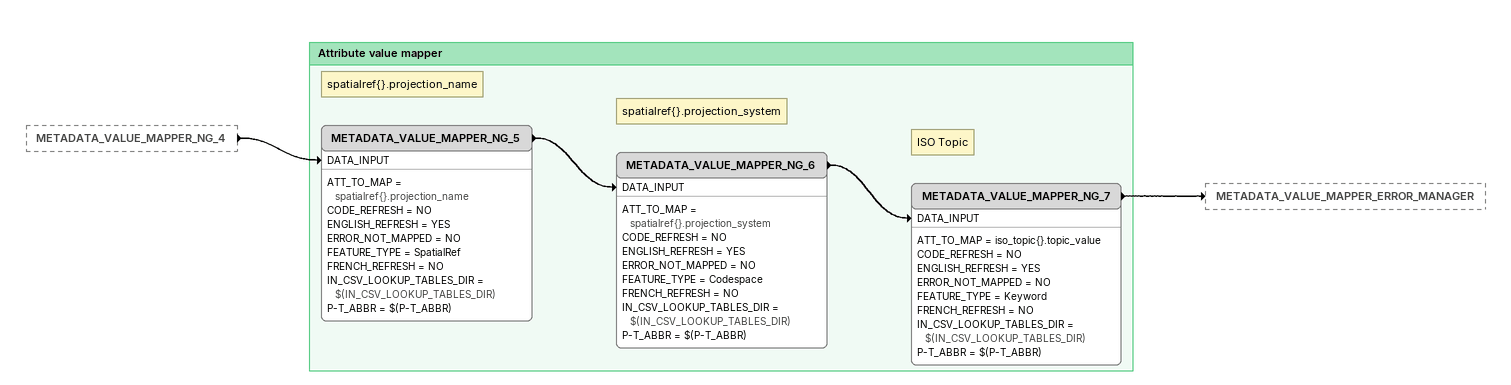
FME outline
METADATA_VALUE_MAPPER_NG_4 [outside]
    -> METADATA_VALUE_MAPPER_NG_5 [DATA_INPUT]

Bookmark: Attribute value mapper
Note: spatialref{}.projection_name
METADATA_VALUE_MAPPER_NG_5
    ATT_TO_MAP = spatialref{}.projection_name
    CODE_REFRESH = NO
    ENGLISH_REFRESH = YES
    ERROR_NOT_MAPPED = NO
    FEATURE_TYPE = SpatialRef
    FRENCH_REFRESH = NO
    IN_CSV_LOOKUP_TABLES_DIR = $(IN_CSV_LOOKUP_TABLES_DIR)
    P-T_ABBR = $(P-T_ABBR)
    -> METADATA_VALUE_MAPPER_NG_6 [DATA_INPUT]
Note: spatialref{}.projection_system
METADATA_VALUE_MAPPER_NG_6
    ATT_TO_MAP = spatialref{}.projection_system
    CODE_REFRESH = NO
    ENGLISH_REFRESH = YES
    ERROR_NOT_MAPPED = NO
    FEATURE_TYPE = Codespace
    FRENCH_REFRESH = NO
    IN_CSV_LOOKUP_TABLES_DIR = $(IN_CSV_LOOKUP_TABLES_DIR)
    P-T_ABBR = $(P-T_ABBR)
    -> METADATA_VALUE_MAPPER_NG_7 [DATA_INPUT]
Note: ISO Topic
METADATA_VALUE_MAPPER_NG_7
    ATT_TO_MAP = iso_topic{}.topic_value
    CODE_REFRESH = NO
    ENGLISH_REFRESH = YES
    ERROR_NOT_MAPPED = NO
    FEATURE_TYPE = Keyword
    FRENCH_REFRESH = NO
    IN_CSV_LOOKUP_TABLES_DIR = $(IN_CSV_LOOKUP_TABLES_DIR)
    P-T_ABBR = $(P-T_ABBR)
    -> METADATA_VALUE_MAPPER_ERROR_MANAGER
